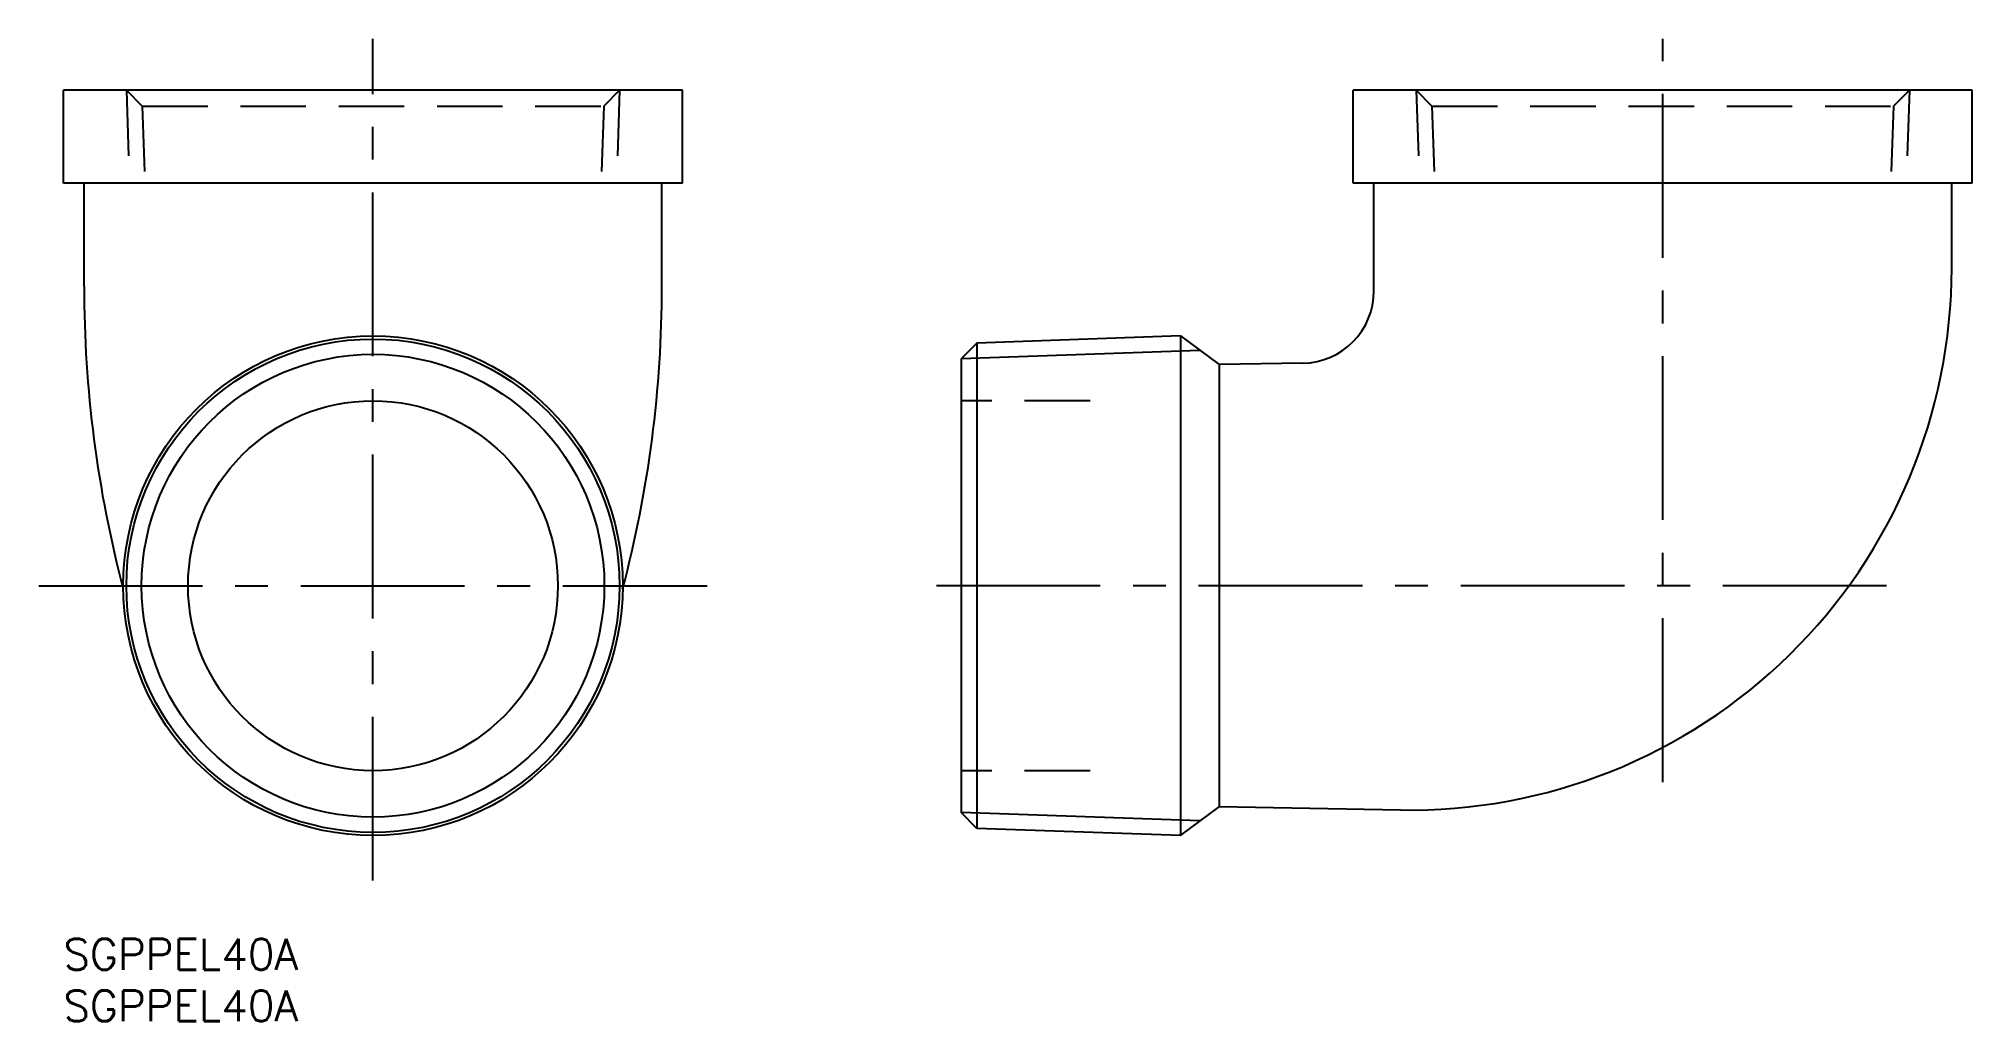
# Model space of a CAD drawing. Extents: x -2 to 185, y -8 to 87.
import ezdxf

# ---------------------------------------------------------------- set-up
doc = ezdxf.new("R2010")
doc.units = 0
doc.header["$LTSCALE"] = 0.5
doc.linetypes.add('CENTER', pattern=[50.8, 31.75, -6.35, 6.35, -6.35])
doc.linetypes.add('DASHED', pattern=[19.05, 12.7, -6.35])
for name, color, linetype in [('MSM_CENTER', 1, 'CENTER'), ('MSM_CONTINUOUS', 7, 'CONTINUOUS'), ('MSM_DASHED', 4, 'DASHED'), ('MSM_NARROW', 5, 'CONTINUOUS'), ('MSM_PART_NUMBER', 7, 'CONTINUOUS')]:
    doc.layers.add(name, color=color, linetype=linetype)
doc.styles.get("Standard").update_dxf_attribs({"font": 'txt.shx', "height": 3, "bigfont": 'bigfont.shx'})

# ---------------------------------------------------------------- blocks, each defined once
blk = doc.blocks.new('*U7')
at = {"layer": 'MSM_PART_NUMBER'}
blk.add_text('SGPPEL40A', height=3, dxfattribs=at).set_placement((0, -3))
blk = doc.blocks.new('*U8')
at = {"layer": 'MSM_PART_NUMBER'}
blk.add_text('SGPPEL40A', height=3, dxfattribs=at).set_placement((0, -8))

msp = doc.modelspace()

# ---------------------------------------------------------------- linework, layer by layer
at = {"layer": 'MSM_CENTER'}
for p, q in [((30, 5.63), (30, 87.2)), ((155, 15.17), (155, 87.2)), ((-2.4, 34.2), (62.4, 34.2)), ((176.69, 34.2), (82, 34.2))]:
    msp.add_line(p, q, dxfattribs=at)
at = {"layer": 'MSM_CONTINUOUS'}
for p, q in [((60, 82.2), (0, 82.2)), ((0, 73.2), (0, 82.2)), ((60, 73.2), (60, 82.2)), ((185, 82.2), (125, 82.2)), ((125, 73.2), (125, 82.2)), ((185, 73.2), (185, 82.2)), ((60, 73.2), (0, 73.2)), ((2, 63.2), (2, 73.2)), ((58, 63.2), (58, 73.2)), ((185, 73.2), (125, 73.2)), ((127, 62.76), (127, 73.2)), ((183, 64.97), (183, 73.2)), ((108.25, 58.4), (88.53, 57.71)), ((108.25, 58.4), (108.25, 10)), ((108.25, 58.4), (112, 55.62)), ((88.53, 57.71), (87, 56.18)), ((88.53, 57.71), (88.53, 10.69)), ((87, 56.18), (87, 12.22)), ((120.12, 55.76), (112, 55.62)), ((112, 55.62), (112, 12.78)), ((88.53, 10.69), (87, 12.22)), ((108.25, 10), (112, 12.78)), ((129.58, 12.47), (112, 12.78)), ((108.25, 10), (88.53, 10.69))]:
    msp.add_line(p, q, dxfattribs=at)
for radius in [24.2, 23.9, 17.92]:
    msp.add_circle((30, 34.2), radius, dxfattribs=at)
for centre, radius, start, end in [((130.5, 64.97), 52.5, 269, 0), ((117, 63.2), 115, 180, 194.7744), ((-57, 63.2), 115, 345.2256, 0), ((120, 62.76), 7, 271, 360)]:
    msp.add_arc(centre, radius, start, end, dxfattribs=at)
at = {"layer": 'MSM_DASHED'}
for p, q in [((6.1, 82.2), (6.41, 73.2)), ((6.1, 82.2), (7.63, 80.67)), ((7.63, 80.67), (52.37, 80.67)), ((7.63, 80.67), (7.89, 73.2)), ((52.37, 80.67), (52.11, 73.2)), ((53.9, 82.2), (52.37, 80.67)), ((53.9, 82.2), (53.59, 73.2)), ((131.1, 82.2), (132.63, 80.67)), ((131.1, 82.2), (131.41, 73.2)), ((132.63, 80.67), (177.37, 80.67)), ((132.63, 80.67), (132.89, 73.2)), ((177.37, 80.67), (177.11, 73.2)), ((178.9, 82.2), (177.37, 80.67)), ((178.9, 82.2), (178.59, 73.2)), ((99.5, 52.12), (87, 52.12)), ((99.5, 16.28), (87, 16.28))]:
    msp.add_line(p, q, dxfattribs=at)
at = {"layer": 'MSM_NARROW'}
for p, q in [((110.15, 56.99), (87, 56.18)), ((110.15, 11.41), (87, 12.22))]:
    msp.add_line(p, q, dxfattribs=at)
msp.add_circle((30, 34.2), 22.42, dxfattribs=at)

# ---------------------------------------------------------------- block references
at = {"layer": 'MSM_CONTINUOUS'}
for name in ['*U7', '*U8']:
    msp.add_blockref(name, (0, 0), dxfattribs=at)

doc.saveas('drawing.dxf')
